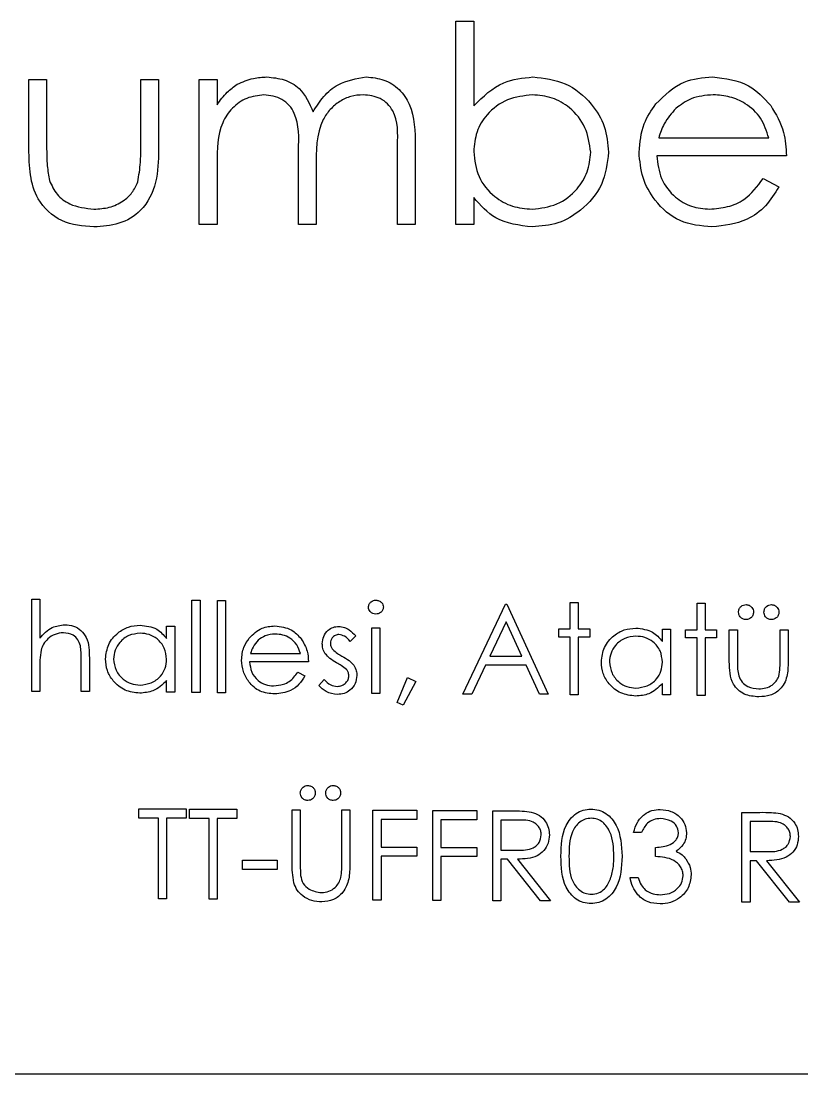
# Model space of a CAD drawing. Extents: x 150 to 4150, y 50 to 2920.
# Drawn here: x 1371.6 to 1399.17, y 2314.08 to 2351.26 of the extents above; entities that cross this region are included whole.
import ezdxf

# ---------------------------------------------------------------- set-up
doc = ezdxf.new("R2010")
doc.units = 0
doc.header["$LTSCALE"] = 10
doc.linetypes.add('SLD-KATı', pattern=[0])
doc.layers.get('0').update_dxf_attribs({"linetype": 'CONTINUOUS'})

msp = doc.modelspace()

# ---------------------------------------------------------------- linework, layer by layer
at = {"color": 7, "linetype": 'SLD-KATı'}
for p, q in [((1386.953, 2351.256), (1387.581, 2351.256)), ((1386.953, 2344.076), (1386.953, 2351.256)), ((1387.581, 2351.256), (1387.581, 2348.264)), ((1371.876, 2349.192), (1372.504, 2349.192)), ((1371.876, 2346.748), (1371.876, 2349.192)), ((1372.504, 2349.192), (1372.504, 2346.819)), ((1375.825, 2349.192), (1376.453, 2349.192)), ((1375.825, 2346.819), (1375.825, 2349.192)), ((1376.453, 2349.192), (1376.453, 2346.701)), ((1377.889, 2349.192), (1378.517, 2349.192)), ((1377.889, 2344.076), (1377.889, 2349.192)), ((1378.517, 2349.192), (1378.517, 2348.303)), ((1384.889, 2344.076), (1384.889, 2346.85)), ((1385.517, 2346.847), (1385.517, 2344.076)), ((1394.109, 2347.128), (1397.991, 2347.128)), ((1381.389, 2344.076), (1381.389, 2346.678)), ((1398.62, 2346.5), (1394.043, 2346.5)), ((1378.517, 2346.229), (1378.517, 2344.076)), ((1382.017, 2346.066), (1382.017, 2344.076)), ((1397.792, 2345.692), (1398.35, 2345.399)), ((1387.581, 2345.023), (1387.581, 2344.076)), ((1378.517, 2344.076), (1377.889, 2344.076)), ((1382.017, 2344.076), (1381.389, 2344.076)), ((1385.517, 2344.076), (1384.889, 2344.076)), ((1387.581, 2344.076), (1386.953, 2344.076)), ((1371.976, 2330.836), (1372.261, 2330.836)), ((1371.976, 2327.579), (1371.976, 2330.836)), ((1372.261, 2330.836), (1372.261, 2329.461)), ((1377.634, 2330.802), (1377.919, 2330.802)), ((1377.634, 2327.545), (1377.634, 2330.802)), ((1377.919, 2330.802), (1377.919, 2327.545)), ((1378.529, 2330.797), (1378.814, 2330.797)), ((1378.529, 2327.54), (1378.529, 2330.797)), ((1378.814, 2330.797), (1378.814, 2327.54)), ((1387.199, 2327.488), (1388.705, 2330.663)), ((1388.705, 2330.663), (1388.746, 2330.663)), ((1388.746, 2330.663), (1390.211, 2327.488)), ((1390.985, 2330.725), (1391.27, 2330.725)), ((1390.985, 2329.789), (1390.985, 2330.725)), ((1391.27, 2330.725), (1391.27, 2329.789)), ((1395.462, 2330.698), (1395.747, 2330.698)), ((1395.462, 2329.762), (1395.462, 2330.698)), ((1395.747, 2330.698), (1395.747, 2329.762)), ((1388.723, 2330.044), (1388.148, 2328.831)), ((1389.282, 2328.831), (1388.723, 2330.044)), ((1376.738, 2329.454), (1376.738, 2329.884)), ((1376.738, 2329.884), (1377.023, 2329.884)), ((1377.023, 2329.884), (1377.023, 2327.563)), ((1383.984, 2329.828), (1384.269, 2329.828)), ((1383.984, 2327.508), (1383.984, 2329.828)), ((1384.269, 2329.828), (1384.269, 2327.508)), ((1390.578, 2329.789), (1390.985, 2329.789)), ((1390.578, 2329.504), (1390.578, 2329.789)), ((1391.27, 2329.789), (1391.677, 2329.789)), ((1391.677, 2329.789), (1391.677, 2329.504)), ((1394.241, 2329.351), (1394.241, 2329.78)), ((1394.241, 2329.78), (1394.526, 2329.78)), ((1394.526, 2329.78), (1394.526, 2327.46)), ((1395.055, 2329.762), (1395.462, 2329.762)), ((1395.055, 2329.477), (1395.055, 2329.762)), ((1395.747, 2329.762), (1396.154, 2329.762)), ((1396.154, 2329.762), (1396.154, 2329.477)), ((1396.602, 2329.753), (1396.887, 2329.753)), ((1396.602, 2328.645), (1396.602, 2329.753)), ((1396.887, 2329.753), (1396.887, 2328.677)), ((1398.393, 2329.753), (1398.678, 2329.753)), ((1398.393, 2328.677), (1398.393, 2329.753)), ((1398.678, 2329.753), (1398.678, 2328.624)), ((1383.414, 2329.549), (1383.22, 2329.35)), ((1390.985, 2329.504), (1390.578, 2329.504)), ((1390.985, 2327.468), (1390.985, 2329.504)), ((1391.27, 2329.504), (1391.27, 2327.468)), ((1391.677, 2329.504), (1391.27, 2329.504)), ((1395.462, 2329.477), (1395.055, 2329.477)), ((1395.462, 2327.442), (1395.462, 2329.477)), ((1395.747, 2329.477), (1395.747, 2327.442)), ((1396.154, 2329.477), (1395.747, 2329.477)), ((1373.726, 2327.579), (1373.726, 2328.671)), ((1374.011, 2328.764), (1374.011, 2327.579)), ((1381.745, 2328.634), (1379.669, 2328.634)), ((1379.699, 2328.919), (1381.46, 2328.919)), ((1388.148, 2328.831), (1389.282, 2328.831)), ((1372.261, 2328.418), (1372.261, 2327.579)), ((1381.37, 2328.268), (1381.623, 2328.135)), ((1387.993, 2328.506), (1387.51, 2327.488)), ((1389.432, 2328.506), (1387.993, 2328.506)), ((1389.902, 2327.488), (1389.432, 2328.506)), ((1376.738, 2327.563), (1376.738, 2327.965)), ((1382.111, 2327.792), (1382.3, 2328.006)), ((1384.879, 2327.188), (1385.239, 2328.072)), ((1385.53, 2327.931), (1385.093, 2327.095)), ((1385.239, 2328.072), (1385.53, 2327.931)), ((1394.241, 2327.46), (1394.241, 2327.861)), ((1372.261, 2327.579), (1371.976, 2327.579)), ((1374.011, 2327.579), (1373.726, 2327.579)), ((1377.023, 2327.563), (1376.738, 2327.563)), ((1377.919, 2327.545), (1377.634, 2327.545)), ((1378.814, 2327.54), (1378.529, 2327.54)), ((1384.269, 2327.508), (1383.984, 2327.508)), ((1387.51, 2327.488), (1387.199, 2327.488)), ((1390.211, 2327.488), (1389.902, 2327.488)), ((1391.27, 2327.468), (1390.985, 2327.468)), ((1394.526, 2327.46), (1394.241, 2327.46)), ((1395.747, 2327.442), (1395.462, 2327.442)), ((1385.093, 2327.095), (1384.879, 2327.188)), ((1375.759, 2323.438), (1377.428, 2323.438)), ((1375.759, 2323.113), (1375.759, 2323.438)), ((1377.428, 2323.438), (1377.428, 2323.113)), ((1377.55, 2323.428), (1379.219, 2323.428)), ((1377.55, 2323.102), (1377.55, 2323.428)), ((1379.219, 2323.428), (1379.219, 2323.102)), ((1381.173, 2323.408), (1381.458, 2323.408)), ((1381.173, 2321.491), (1381.173, 2323.408)), ((1381.458, 2323.408), (1381.458, 2321.506)), ((1382.923, 2323.408), (1383.208, 2323.408)), ((1382.923, 2321.506), (1382.923, 2323.408)), ((1383.208, 2323.408), (1383.208, 2321.491)), ((1384.022, 2323.392), (1385.569, 2323.392)), ((1384.022, 2320.217), (1384.022, 2323.392)), ((1385.569, 2323.392), (1385.569, 2323.066)), ((1386.139, 2323.379), (1387.685, 2323.379)), ((1386.139, 2320.204), (1386.139, 2323.379)), ((1387.685, 2323.379), (1387.685, 2323.053)), ((1388.255, 2323.367), (1388.891, 2323.367)), ((1388.255, 2320.192), (1388.255, 2323.367)), ((1376.451, 2323.113), (1375.759, 2323.113)), ((1376.451, 2320.263), (1376.451, 2323.113)), ((1376.736, 2323.113), (1376.736, 2320.263)), ((1377.428, 2323.113), (1376.736, 2323.113)), ((1378.242, 2323.102), (1377.55, 2323.102)), ((1378.242, 2320.253), (1378.242, 2323.102)), ((1378.527, 2323.102), (1378.527, 2320.253)), ((1379.219, 2323.102), (1378.527, 2323.102)), ((1384.307, 2323.066), (1384.307, 2322.089)), ((1385.569, 2323.066), (1384.307, 2323.066)), ((1386.423, 2323.053), (1386.423, 2322.077)), ((1387.685, 2323.053), (1386.423, 2323.053)), ((1388.54, 2323.041), (1388.54, 2321.983)), ((1389.135, 2323.041), (1388.54, 2323.041)), ((1397.047, 2323.314), (1397.683, 2323.314)), ((1397.047, 2320.139), (1397.047, 2323.314)), ((1397.332, 2322.989), (1397.332, 2321.931)), ((1397.928, 2322.989), (1397.332, 2322.989)), ((1393.506, 2322.603), (1393.221, 2322.603)), ((1384.307, 2322.089), (1385.569, 2322.089)), ((1385.569, 2322.089), (1385.569, 2321.763)), ((1386.423, 2322.077), (1387.685, 2322.077)), ((1387.685, 2322.077), (1387.685, 2321.751)), ((1388.54, 2321.983), (1389.121, 2321.978)), ((1393.994, 2321.749), (1393.994, 2322.074)), ((1397.332, 2321.931), (1397.914, 2321.926)), ((1379.422, 2321.626), (1380.643, 2321.626)), ((1379.422, 2321.3), (1379.422, 2321.626)), ((1380.643, 2321.626), (1380.643, 2321.3)), ((1384.307, 2321.763), (1384.307, 2320.217)), ((1385.569, 2321.763), (1384.307, 2321.763)), ((1386.423, 2321.751), (1386.423, 2320.204)), ((1387.685, 2321.751), (1386.423, 2321.751)), ((1388.54, 2321.657), (1388.54, 2320.192)), ((1388.772, 2321.657), (1388.54, 2321.657)), ((1389.938, 2320.192), (1388.772, 2321.657)), ((1389.124, 2321.657), (1390.29, 2320.192)), ((1397.332, 2321.605), (1397.332, 2320.139)), ((1397.564, 2321.605), (1397.332, 2321.605)), ((1398.73, 2320.139), (1397.564, 2321.605)), ((1397.916, 2321.605), (1399.083, 2320.139)), ((1380.643, 2321.3), (1379.422, 2321.3)), ((1393.099, 2321.016), (1393.384, 2321.016)), ((1376.736, 2320.263), (1376.451, 2320.263)), ((1378.527, 2320.253), (1378.242, 2320.253)), ((1384.307, 2320.217), (1384.022, 2320.217)), ((1386.423, 2320.204), (1386.139, 2320.204)), ((1388.54, 2320.192), (1388.255, 2320.192)), ((1390.29, 2320.192), (1389.938, 2320.192)), ((1397.332, 2320.139), (1397.047, 2320.139)), ((1399.083, 2320.139), (1398.73, 2320.139)), ((1336.697, 2314.076), (1524.697, 2314.076))]:
    msp.add_line(p, q, dxfattribs=at)
for points, knots in [([(1378.517, 2348.303), (1378.63, 2348.456), (1378.833, 2348.731), (1379.106, 2348.933), (1379.227, 2349.022)], [0, 0, 0, 0, 0.560168, 1, 1, 1, 1]), ([(1379.227, 2349.022), (1379.415, 2349.105), (1379.753, 2349.254), (1380.12, 2349.273), (1380.281, 2349.282)], [0, 0, 0, 0, 0.5597412, 1, 1, 1, 1]), ([(1380.281, 2349.282), (1380.485, 2349.261), (1380.894, 2349.219), (1381.562, 2348.844), (1381.778, 2348.348), (1381.909, 2348.046)], [0, 0, 0, 0, 0.280807, 0.561509, 1, 1, 1, 1]), ([(1381.909, 2348.046), (1382.025, 2348.233), (1382.257, 2348.608), (1382.872, 2349.133), (1383.44, 2349.225), (1383.785, 2349.282)], [0, 0, 0, 0, 0.281264, 0.562101, 1, 1, 1, 1]), ([(1383.785, 2349.282), (1383.998, 2349.262), (1384.422, 2349.224), (1384.974, 2348.868), (1385.501, 2348.086), (1385.51, 2347.358), (1385.517, 2346.847)], [0, 0, 0, 0, 0.18689, 0.373585, 0.560263, 1, 1, 1, 1]), ([(1387.581, 2348.264), (1387.909, 2348.587), (1388.496, 2349.167), (1389.309, 2349.246), (1389.668, 2349.282)], [0, 0, 0, 0, 0.5592977, 1, 1, 1, 1]), ([(1389.668, 2349.282), (1390.061, 2349.236), (1390.847, 2349.144), (1391.716, 2348.421), (1392.258, 2347.551), (1392.311, 2346.933), (1392.338, 2346.624)], [0, 0, 0, 0, 0.279575, 0.559332, 0.779608, 1, 1, 1, 1]), ([(1394.003, 2348.328), (1394.318, 2348.637), (1394.88, 2349.191), (1395.659, 2349.254), (1396.003, 2349.282)], [0, 0, 0, 0, 0.558575, 1, 1, 1, 1]), ([(1396.003, 2349.282), (1396.458, 2349.229), (1397.271, 2349.135), (1397.821, 2348.538), (1398.063, 2348.275)], [0, 0, 0, 0, 0.558921, 1, 1, 1, 1]), ([(1380.172, 2348.653), (1379.966, 2348.627), (1379.553, 2348.575), (1379.034, 2348.203), (1378.528, 2347.438), (1378.522, 2346.728), (1378.517, 2346.229)], [0, 0, 0, 0, 0.186538, 0.373345, 0.560135, 1, 1, 1, 1]), ([(1381.389, 2346.678), (1381.408, 2347.137), (1381.432, 2347.712), (1381.081, 2348.289), (1380.732, 2348.579), (1380.395, 2348.624), (1380.172, 2348.653)], [0, 0, 0, 0, 0.500541, 0.625893, 0.751374, 1, 1, 1, 1]), ([(1383.676, 2348.653), (1383.53, 2348.642), (1383.239, 2348.62), (1382.84, 2348.428), (1382.501, 2348.149), (1382.008, 2347.417), (1382.013, 2346.666), (1382.017, 2346.066)], [0, 0, 0, 0, 0.125313, 0.250654, 0.376084, 0.501509, 1, 1, 1, 1]), ([(1384.889, 2346.85), (1384.903, 2347.286), (1384.921, 2347.831), (1384.545, 2348.343), (1384.203, 2348.595), (1383.886, 2348.63), (1383.676, 2348.653)], [0, 0, 0, 0, 0.499448, 0.624924, 0.750566, 1, 1, 1, 1]), ([(1389.652, 2348.653), (1389.352, 2348.616), (1388.753, 2348.543), (1388.052, 2348.031), (1387.643, 2347.354), (1387.602, 2346.881), (1387.581, 2346.644)], [0, 0, 0, 0, 0.279784, 0.559467, 0.779627, 1, 1, 1, 1]), ([(1391.709, 2346.624), (1391.667, 2346.923), (1391.581, 2347.52), (1391.034, 2348.188), (1390.358, 2348.584), (1389.888, 2348.63), (1389.652, 2348.653)], [0, 0, 0, 0, 0.279406, 0.559105, 0.779548, 1, 1, 1, 1]), ([(1396.035, 2348.653), (1395.764, 2348.63), (1395.279, 2348.588), (1394.889, 2348.3), (1394.717, 2348.174)], [0, 0, 0, 0, 0.559457, 1, 1, 1, 1]), ([(1397.991, 2347.128), (1397.915, 2347.37), (1397.761, 2347.854), (1397.224, 2348.34), (1396.628, 2348.607), (1396.233, 2348.638), (1396.035, 2348.653)], [0, 0, 0, 0, 0.280141, 0.559196, 0.779596, 1, 1, 1, 1]), ([(1393.415, 2346.62), (1393.446, 2346.968), (1393.501, 2347.589), (1393.85, 2348.102), (1394.003, 2348.328)], [0, 0, 0, 0, 0.559438, 1, 1, 1, 1]), ([(1398.063, 2348.275), (1398.245, 2347.967), (1398.571, 2347.416), (1398.605, 2346.78), (1398.62, 2346.5)], [0, 0, 0, 0, 0.5588997, 1, 1, 1, 1]), ([(1394.717, 2348.174), (1394.565, 2348.001), (1394.291, 2347.692), (1394.165, 2347.3), (1394.109, 2347.128)], [0, 0, 0, 0, 0.558791, 1, 1, 1, 1]), ([(1372.504, 2346.819), (1372.504, 2346.594), (1372.502, 2346.192), (1372.573, 2345.797), (1372.604, 2345.623)], [0, 0, 0, 0, 0.5603687, 1, 1, 1, 1]), ([(1375.721, 2345.573), (1375.759, 2345.804), (1375.828, 2346.217), (1375.826, 2346.635), (1375.825, 2346.819)], [0, 0, 0, 0, 0.559386, 1, 1, 1, 1]), ([(1374.169, 2343.987), (1373.779, 2344.017), (1373.003, 2344.079), (1371.916, 2345.102), (1371.891, 2346.123), (1371.876, 2346.748)], [0, 0, 0, 0, 0.28097, 0.559789, 1, 1, 1, 1]), ([(1376.453, 2346.701), (1376.447, 2346.319), (1376.436, 2345.559), (1375.944, 2344.561), (1375.068, 2344.043), (1374.469, 2344.006), (1374.169, 2343.987)], [0, 0, 0, 0, 0.281496, 0.559645, 0.779297, 1, 1, 1, 1]), ([(1387.581, 2346.644), (1387.615, 2346.341), (1387.682, 2345.735), (1388.246, 2345.065), (1388.929, 2344.672), (1389.405, 2344.634), (1389.642, 2344.615)], [0, 0, 0, 0, 0.279639, 0.559189, 0.779508, 1, 1, 1, 1]), ([(1389.642, 2344.615), (1389.942, 2344.65), (1390.541, 2344.719), (1391.222, 2345.252), (1391.633, 2345.919), (1391.684, 2346.389), (1391.709, 2346.624)], [0, 0, 0, 0, 0.279753, 0.559274, 0.779731, 1, 1, 1, 1]), ([(1392.338, 2346.624), (1392.289, 2346.232), (1392.193, 2345.446), (1391.45, 2344.591), (1390.574, 2344.066), (1389.957, 2344.013), (1389.648, 2343.987)], [0, 0, 0, 0, 0.279434, 0.559219, 0.779557, 1, 1, 1, 1]), ([(1395.988, 2343.987), (1395.598, 2344.022), (1394.821, 2344.091), (1393.985, 2344.838), (1393.498, 2345.712), (1393.442, 2346.317), (1393.415, 2346.62)], [0, 0, 0, 0, 0.2798853, 0.5588675, 0.779468, 1, 1, 1, 1]), ([(1394.043, 2346.5), (1394.075, 2346.222), (1394.139, 2345.669), (1394.634, 2345.042), (1395.255, 2344.668), (1395.691, 2344.633), (1395.909, 2344.615)], [0, 0, 0, 0, 0.279969, 0.559355, 0.779522, 1, 1, 1, 1]), ([(1395.909, 2344.615), (1396.121, 2344.633), (1396.543, 2344.668), (1397.262, 2344.973), (1397.591, 2345.42), (1397.792, 2345.692)], [0, 0, 0, 0, 0.28054, 0.560974, 1, 1, 1, 1]), ([(1372.604, 2345.623), (1372.681, 2345.452), (1372.836, 2345.109), (1373.399, 2344.7), (1373.88, 2344.647), (1374.174, 2344.615)], [0, 0, 0, 0, 0.280128, 0.560546, 1, 1, 1, 1]), ([(1374.174, 2344.615), (1374.356, 2344.626), (1374.72, 2344.647), (1375.186, 2344.866), (1375.539, 2345.183), (1375.66, 2345.443), (1375.721, 2345.573)], [0, 0, 0, 0, 0.280277, 0.560017, 0.780086, 1, 1, 1, 1]), ([(1398.35, 2345.399), (1398.208, 2345.167), (1397.922, 2344.705), (1397.118, 2344.11), (1396.416, 2344.034), (1395.988, 2343.987)], [0, 0, 0, 0, 0.280929, 0.561408, 1, 1, 1, 1]), ([(1389.648, 2343.987), (1389.188, 2344.04), (1388.363, 2344.135), (1387.821, 2344.751), (1387.581, 2345.023)], [0, 0, 0, 0, 0.558921, 1, 1, 1, 1]), ([(1383.862, 2330.56), (1383.867, 2330.597), (1383.877, 2330.672), (1383.952, 2330.751), (1384.036, 2330.798), (1384.095, 2330.803), (1384.125, 2330.805)], [0, 0, 0, 0, 0.279223, 0.558807, 0.77944, 1, 1, 1, 1]), ([(1384.125, 2330.805), (1384.163, 2330.801), (1384.238, 2330.793), (1384.325, 2330.729), (1384.381, 2330.648), (1384.388, 2330.589), (1384.391, 2330.56)], [0, 0, 0, 0, 0.279877, 0.55984, 0.779876, 1, 1, 1, 1]), ([(1384.125, 2330.317), (1384.088, 2330.321), (1384.013, 2330.329), (1383.927, 2330.392), (1383.871, 2330.472), (1383.865, 2330.53), (1383.862, 2330.56)], [0, 0, 0, 0, 0.279756, 0.5597, 0.779951, 1, 1, 1, 1]), ([(1384.391, 2330.56), (1384.385, 2330.522), (1384.374, 2330.447), (1384.298, 2330.37), (1384.213, 2330.323), (1384.154, 2330.319), (1384.125, 2330.317)], [0, 0, 0, 0, 0.2791417, 0.5589037, 0.779391, 1, 1, 1, 1]), ([(1396.928, 2330.384), (1396.932, 2330.423), (1396.942, 2330.501), (1397.014, 2330.587), (1397.1, 2330.641), (1397.162, 2330.646), (1397.192, 2330.649)], [0, 0, 0, 0, 0.279549, 0.559234, 0.779531, 1, 1, 1, 1]), ([(1397.192, 2330.649), (1397.231, 2330.644), (1397.31, 2330.636), (1397.395, 2330.562), (1397.449, 2330.477), (1397.454, 2330.415), (1397.457, 2330.384)], [0, 0, 0, 0, 0.27949, 0.559314, 0.779574, 1, 1, 1, 1]), ([(1397.823, 2330.384), (1397.828, 2330.423), (1397.837, 2330.501), (1397.909, 2330.587), (1397.996, 2330.641), (1398.057, 2330.646), (1398.088, 2330.649)], [0, 0, 0, 0, 0.279531, 0.559208, 0.779537, 1, 1, 1, 1]), ([(1398.088, 2330.649), (1398.127, 2330.644), (1398.205, 2330.636), (1398.29, 2330.562), (1398.345, 2330.477), (1398.35, 2330.415), (1398.352, 2330.384)], [0, 0, 0, 0, 0.2795, 0.559299, 0.779566, 1, 1, 1, 1]), ([(1397.192, 2330.12), (1397.153, 2330.125), (1397.075, 2330.134), (1396.989, 2330.206), (1396.936, 2330.293), (1396.931, 2330.354), (1396.928, 2330.384)], [0, 0, 0, 0, 0.2795895, 0.5592737, 0.7795414, 1, 1, 1, 1]), ([(1397.457, 2330.384), (1397.452, 2330.345), (1397.443, 2330.267), (1397.371, 2330.181), (1397.284, 2330.128), (1397.223, 2330.122), (1397.192, 2330.12)], [0, 0, 0, 0, 0.279541, 0.55936, 0.779659, 1, 1, 1, 1]), ([(1398.088, 2330.12), (1398.049, 2330.125), (1397.971, 2330.134), (1397.885, 2330.206), (1397.832, 2330.293), (1397.826, 2330.354), (1397.823, 2330.384)], [0, 0, 0, 0, 0.279582, 0.559294, 0.779555, 1, 1, 1, 1]), ([(1398.352, 2330.384), (1398.348, 2330.345), (1398.339, 2330.267), (1398.266, 2330.181), (1398.18, 2330.128), (1398.118, 2330.122), (1398.088, 2330.12)], [0, 0, 0, 0, 0.2795338, 0.5593562, 0.7796574, 1, 1, 1, 1]), ([(1372.261, 2329.461), (1372.396, 2329.61), (1372.636, 2329.876), (1372.989, 2329.921), (1373.144, 2329.94)], [0, 0, 0, 0, 0.559936, 1, 1, 1, 1]), ([(1373.144, 2329.94), (1373.248, 2329.931), (1373.456, 2329.913), (1373.729, 2329.746), (1374.007, 2329.375), (1374.009, 2329.016), (1374.011, 2328.764)], [0, 0, 0, 0, 0.187025, 0.373896, 0.560624, 1, 1, 1, 1]), ([(1374.581, 2328.73), (1374.603, 2328.908), (1374.647, 2329.263), (1374.983, 2329.65), (1375.38, 2329.888), (1375.66, 2329.912), (1375.8, 2329.924)], [0, 0, 0, 0, 0.279414, 0.559186, 0.779552, 1, 1, 1, 1]), ([(1375.8, 2329.924), (1376.009, 2329.901), (1376.383, 2329.858), (1376.63, 2329.578), (1376.738, 2329.454)], [0, 0, 0, 0, 0.559058, 1, 1, 1, 1]), ([(1379.651, 2329.463), (1379.794, 2329.604), (1380.049, 2329.855), (1380.402, 2329.883), (1380.558, 2329.896)], [0, 0, 0, 0, 0.5585816, 1, 1, 1, 1]), ([(1380.558, 2329.896), (1380.764, 2329.872), (1381.133, 2329.829), (1381.383, 2329.559), (1381.492, 2329.439)], [0, 0, 0, 0, 0.558917, 1, 1, 1, 1]), ([(1382.233, 2329.27), (1382.242, 2329.359), (1382.259, 2329.537), (1382.413, 2329.74), (1382.611, 2329.862), (1382.75, 2329.873), (1382.82, 2329.879)], [0, 0, 0, 0, 0.279994, 0.559478, 0.779616, 1, 1, 1, 1]), ([(1382.82, 2329.879), (1382.885, 2329.872), (1383.016, 2329.857), (1383.222, 2329.74), (1383.341, 2329.621), (1383.414, 2329.549)], [0, 0, 0, 0, 0.279538, 0.559721, 1, 1, 1, 1]), ([(1392.084, 2328.626), (1392.106, 2328.804), (1392.15, 2329.16), (1392.486, 2329.547), (1392.883, 2329.785), (1393.163, 2329.809), (1393.302, 2329.821)], [0, 0, 0, 0, 0.2794141, 0.559183, 0.7795478, 1, 1, 1, 1]), ([(1393.302, 2329.821), (1393.512, 2329.797), (1393.886, 2329.754), (1394.133, 2329.474), (1394.241, 2329.351)], [0, 0, 0, 0, 0.559073, 1, 1, 1, 1]), ([(1373.093, 2329.655), (1372.993, 2329.645), (1372.792, 2329.624), (1372.556, 2329.46), (1372.384, 2329.265), (1372.331, 2329.115), (1372.305, 2329.041)], [0, 0, 0, 0, 0.2795482, 0.559407, 0.7796735, 1, 1, 1, 1]), ([(1373.693, 2329.199), (1373.669, 2329.272), (1373.622, 2329.419), (1373.418, 2329.623), (1373.216, 2329.643), (1373.093, 2329.655)], [0, 0, 0, 0, 0.281299, 0.561509, 1, 1, 1, 1]), ([(1375.803, 2329.639), (1375.667, 2329.623), (1375.395, 2329.592), (1375.086, 2329.35), (1374.901, 2329.047), (1374.877, 2328.833), (1374.866, 2328.727)], [0, 0, 0, 0, 0.279757, 0.559304, 0.779702, 1, 1, 1, 1]), ([(1376.738, 2328.718), (1376.723, 2328.856), (1376.693, 2329.131), (1376.436, 2329.434), (1376.127, 2329.614), (1375.911, 2329.631), (1375.803, 2329.639)], [0, 0, 0, 0, 0.279639, 0.5592, 0.779487, 1, 1, 1, 1]), ([(1379.384, 2328.689), (1379.398, 2328.846), (1379.423, 2329.128), (1379.582, 2329.361), (1379.651, 2329.463)], [0, 0, 0, 0, 0.559393, 1, 1, 1, 1]), ([(1379.975, 2329.393), (1379.906, 2329.315), (1379.782, 2329.175), (1379.724, 2328.997), (1379.699, 2328.919)], [0, 0, 0, 0, 0.5588289, 1, 1, 1, 1]), ([(1380.573, 2329.611), (1380.45, 2329.6), (1380.23, 2329.581), (1380.053, 2329.451), (1379.975, 2329.393)], [0, 0, 0, 0, 0.559476, 1, 1, 1, 1]), ([(1381.46, 2328.919), (1381.425, 2329.029), (1381.356, 2329.248), (1381.112, 2329.469), (1380.842, 2329.59), (1380.662, 2329.604), (1380.573, 2329.611)], [0, 0, 0, 0, 0.280138, 0.559181, 0.779601, 1, 1, 1, 1]), ([(1381.492, 2329.439), (1381.575, 2329.3), (1381.723, 2329.05), (1381.738, 2328.761), (1381.745, 2328.634)], [0, 0, 0, 0, 0.55887, 1, 1, 1, 1]), ([(1382.82, 2329.594), (1382.775, 2329.588), (1382.684, 2329.576), (1382.588, 2329.488), (1382.528, 2329.388), (1382.522, 2329.317), (1382.518, 2329.282)], [0, 0, 0, 0, 0.279317, 0.559123, 0.779455, 1, 1, 1, 1]), ([(1383.22, 2329.35), (1383.159, 2329.42), (1383.05, 2329.544), (1382.89, 2329.579), (1382.82, 2329.594)], [0, 0, 0, 0, 0.56205, 1, 1, 1, 1]), ([(1393.306, 2329.536), (1393.17, 2329.52), (1392.898, 2329.488), (1392.589, 2329.246), (1392.404, 2328.943), (1392.38, 2328.73), (1392.369, 2328.623)], [0, 0, 0, 0, 0.279779, 0.559295, 0.779745, 1, 1, 1, 1]), ([(1394.241, 2328.615), (1394.226, 2328.752), (1394.196, 2329.027), (1393.939, 2329.33), (1393.63, 2329.51), (1393.414, 2329.527), (1393.306, 2329.536)], [0, 0, 0, 0, 0.279644, 0.559214, 0.779494, 1, 1, 1, 1]), ([(1372.305, 2329.041), (1372.289, 2328.925), (1372.26, 2328.719), (1372.261, 2328.51), (1372.261, 2328.418)], [0, 0, 0, 0, 0.559692, 1, 1, 1, 1]), ([(1373.726, 2328.671), (1373.727, 2328.77), (1373.728, 2328.946), (1373.704, 2329.122), (1373.693, 2329.199)], [0, 0, 0, 0, 0.560309, 1, 1, 1, 1]), ([(1382.34, 2328.913), (1382.305, 2328.975), (1382.243, 2329.087), (1382.236, 2329.214), (1382.233, 2329.27)], [0, 0, 0, 0, 0.559609, 1, 1, 1, 1]), ([(1382.518, 2329.282), (1382.524, 2329.239), (1382.533, 2329.162), (1382.577, 2329.099), (1382.597, 2329.071)], [0, 0, 0, 0, 0.5589705, 1, 1, 1, 1]), ([(1382.597, 2329.071), (1382.654, 2329.019), (1382.755, 2328.927), (1382.875, 2328.861), (1382.929, 2328.832)], [0, 0, 0, 0, 0.559085, 1, 1, 1, 1]), ([(1375.791, 2327.523), (1375.612, 2327.543), (1375.256, 2327.585), (1374.861, 2327.913), (1374.617, 2328.309), (1374.593, 2328.59), (1374.581, 2328.73)], [0, 0, 0, 0, 0.279576, 0.559343, 0.779594, 1, 1, 1, 1]), ([(1374.866, 2328.727), (1374.885, 2328.591), (1374.924, 2328.32), (1375.173, 2328.018), (1375.48, 2327.839), (1375.694, 2327.818), (1375.801, 2327.808)], [0, 0, 0, 0, 0.279416, 0.559146, 0.779579, 1, 1, 1, 1]), ([(1375.801, 2327.808), (1375.937, 2327.824), (1376.209, 2327.857), (1376.526, 2328.09), (1376.71, 2328.397), (1376.729, 2328.611), (1376.738, 2328.718)], [0, 0, 0, 0, 0.279819, 0.559371, 0.779622, 1, 1, 1, 1]), ([(1380.551, 2327.494), (1380.375, 2327.51), (1380.022, 2327.542), (1379.643, 2327.88), (1379.422, 2328.277), (1379.397, 2328.551), (1379.384, 2328.689)], [0, 0, 0, 0, 0.279884, 0.558873, 0.779471, 1, 1, 1, 1]), ([(1379.669, 2328.634), (1379.684, 2328.508), (1379.713, 2328.257), (1379.937, 2327.973), (1380.219, 2327.803), (1380.417, 2327.787), (1380.516, 2327.779)], [0, 0, 0, 0, 0.279941, 0.55936, 0.779514, 1, 1, 1, 1]), ([(1382.74, 2328.596), (1382.655, 2328.643), (1382.504, 2328.727), (1382.39, 2328.856), (1382.34, 2328.913)], [0, 0, 0, 0, 0.560624, 1, 1, 1, 1]), ([(1383.091, 2328.357), (1383.031, 2328.409), (1382.922, 2328.501), (1382.795, 2328.567), (1382.74, 2328.596)], [0, 0, 0, 0, 0.55911, 1, 1, 1, 1]), ([(1382.929, 2328.832), (1383.016, 2328.783), (1383.173, 2328.696), (1383.293, 2328.564), (1383.346, 2328.506)], [0, 0, 0, 0, 0.560607, 1, 1, 1, 1]), ([(1393.294, 2327.419), (1393.115, 2327.44), (1392.758, 2327.482), (1392.364, 2327.81), (1392.12, 2328.206), (1392.096, 2328.486), (1392.084, 2328.626)], [0, 0, 0, 0, 0.279581, 0.5593295, 0.7795895, 1, 1, 1, 1]), ([(1392.369, 2328.623), (1392.388, 2328.488), (1392.426, 2328.216), (1392.676, 2327.914), (1392.983, 2327.735), (1393.197, 2327.714), (1393.304, 2327.704)], [0, 0, 0, 0, 0.279456, 0.559135, 0.779574, 1, 1, 1, 1]), ([(1393.304, 2327.704), (1393.44, 2327.72), (1393.712, 2327.753), (1394.029, 2327.986), (1394.213, 2328.293), (1394.232, 2328.507), (1394.241, 2328.615)], [0, 0, 0, 0, 0.279825, 0.559374, 0.779576, 1, 1, 1, 1]), ([(1397.642, 2327.392), (1397.465, 2327.406), (1397.113, 2327.434), (1396.62, 2327.898), (1396.609, 2328.361), (1396.602, 2328.645)], [0, 0, 0, 0, 0.2809699, 0.5597786, 1, 1, 1, 1]), ([(1396.887, 2328.677), (1396.887, 2328.575), (1396.886, 2328.393), (1396.918, 2328.214), (1396.932, 2328.135)], [0, 0, 0, 0, 0.5603654, 1, 1, 1, 1]), ([(1398.678, 2328.624), (1398.675, 2328.45), (1398.67, 2328.106), (1398.447, 2327.653), (1398.05, 2327.418), (1397.778, 2327.401), (1397.642, 2327.392)], [0, 0, 0, 0, 0.2815164, 0.5596526, 0.7792993, 1, 1, 1, 1]), ([(1398.346, 2328.112), (1398.363, 2328.217), (1398.394, 2328.404), (1398.393, 2328.594), (1398.393, 2328.677)], [0, 0, 0, 0, 0.559384, 1, 1, 1, 1]), ([(1380.516, 2327.779), (1380.632, 2327.791), (1380.825, 2327.809), (1381.071, 2327.926), (1381.241, 2328.08), (1381.327, 2328.205), (1381.37, 2328.268)], [0, 0, 0, 0, 0.339459, 0.559627, 0.779462, 1, 1, 1, 1]), ([(1383.17, 2328.136), (1383.165, 2328.181), (1383.158, 2328.262), (1383.112, 2328.328), (1383.091, 2328.357)], [0, 0, 0, 0, 0.5595509, 1, 1, 1, 1]), ([(1383.346, 2328.506), (1383.382, 2328.444), (1383.444, 2328.332), (1383.451, 2328.204), (1383.455, 2328.148)], [0, 0, 0, 0, 0.559411, 1, 1, 1, 1]), ([(1376.738, 2327.965), (1376.588, 2327.822), (1376.319, 2327.567), (1375.952, 2327.536), (1375.791, 2327.523)], [0, 0, 0, 0, 0.558744, 1, 1, 1, 1]), ([(1381.623, 2328.135), (1381.558, 2328.03), (1381.429, 2327.82), (1381.064, 2327.55), (1380.745, 2327.515), (1380.551, 2327.494)], [0, 0, 0, 0, 0.280939, 0.561412, 1, 1, 1, 1]), ([(1382.3, 2328.006), (1382.372, 2327.933), (1382.501, 2327.802), (1382.681, 2327.774), (1382.76, 2327.762)], [0, 0, 0, 0, 0.5607893, 1, 1, 1, 1]), ([(1382.76, 2327.762), (1382.818, 2327.768), (1382.933, 2327.78), (1383.066, 2327.877), (1383.155, 2328), (1383.165, 2328.09), (1383.17, 2328.136)], [0, 0, 0, 0, 0.280007, 0.559831, 0.780061, 1, 1, 1, 1]), ([(1383.455, 2328.148), (1383.443, 2328.048), (1383.42, 2327.848), (1383.235, 2327.627), (1383.01, 2327.496), (1382.853, 2327.483), (1382.775, 2327.477)], [0, 0, 0, 0, 0.279563, 0.559243, 0.779487, 1, 1, 1, 1]), ([(1394.241, 2327.861), (1394.091, 2327.718), (1393.822, 2327.463), (1393.455, 2327.432), (1393.294, 2327.419)], [0, 0, 0, 0, 0.5587635, 1, 1, 1, 1]), ([(1396.932, 2328.135), (1396.967, 2328.057), (1397.037, 2327.901), (1397.293, 2327.716), (1397.511, 2327.692), (1397.644, 2327.677)], [0, 0, 0, 0, 0.280089, 0.560537, 1, 1, 1, 1]), ([(1397.644, 2327.677), (1397.727, 2327.682), (1397.892, 2327.692), (1398.103, 2327.791), (1398.264, 2327.935), (1398.319, 2328.053), (1398.346, 2328.112)], [0, 0, 0, 0, 0.280262, 0.560033, 0.780085, 1, 1, 1, 1]), ([(1382.775, 2327.477), (1382.631, 2327.496), (1382.373, 2327.529), (1382.191, 2327.711), (1382.111, 2327.792)], [0, 0, 0, 0, 0.559266, 1, 1, 1, 1]), ([(1381.458, 2323.999), (1381.462, 2324.038), (1381.472, 2324.116), (1381.544, 2324.202), (1381.63, 2324.255), (1381.691, 2324.261), (1381.722, 2324.263)], [0, 0, 0, 0, 0.279542, 0.55923, 0.779529, 1, 1, 1, 1]), ([(1381.722, 2324.263), (1381.761, 2324.259), (1381.839, 2324.25), (1381.925, 2324.177), (1381.979, 2324.091), (1381.984, 2324.029), (1381.987, 2323.999)], [0, 0, 0, 0, 0.279532, 0.559318, 0.779576, 1, 1, 1, 1]), ([(1382.353, 2323.999), (1382.358, 2324.038), (1382.367, 2324.116), (1382.439, 2324.202), (1382.526, 2324.255), (1382.587, 2324.261), (1382.618, 2324.263)], [0, 0, 0, 0, 0.279545, 0.5592, 0.779533, 1, 1, 1, 1]), ([(1382.618, 2324.263), (1382.657, 2324.259), (1382.735, 2324.25), (1382.82, 2324.177), (1382.875, 2324.091), (1382.88, 2324.029), (1382.882, 2323.999)], [0, 0, 0, 0, 0.2795, 0.559299, 0.779566, 1, 1, 1, 1]), ([(1381.722, 2323.734), (1381.683, 2323.739), (1381.605, 2323.749), (1381.519, 2323.82), (1381.466, 2323.907), (1381.46, 2323.968), (1381.458, 2323.999)], [0, 0, 0, 0, 0.279598, 0.55929, 0.77972, 1, 1, 1, 1]), ([(1381.987, 2323.999), (1381.982, 2323.96), (1381.973, 2323.882), (1381.9, 2323.796), (1381.814, 2323.742), (1381.753, 2323.737), (1381.722, 2323.734)], [0, 0, 0, 0, 0.279526, 0.559368, 0.779664, 1, 1, 1, 1]), ([(1382.618, 2323.734), (1382.579, 2323.739), (1382.501, 2323.749), (1382.414, 2323.82), (1382.362, 2323.907), (1382.356, 2323.968), (1382.353, 2323.999)], [0, 0, 0, 0, 0.279596, 0.559286, 0.779714, 1, 1, 1, 1]), ([(1382.882, 2323.999), (1382.878, 2323.96), (1382.868, 2323.882), (1382.796, 2323.796), (1382.71, 2323.742), (1382.648, 2323.737), (1382.618, 2323.734)], [0, 0, 0, 0, 0.2795338, 0.5593562, 0.7796574, 1, 1, 1, 1]), ([(1388.891, 2323.367), (1389.025, 2323.367), (1389.266, 2323.368), (1389.505, 2323.337), (1389.61, 2323.323)], [0, 0, 0, 0, 0.560237, 1, 1, 1, 1]), ([(1390.657, 2321.762), (1390.669, 2322.141), (1390.684, 2322.615), (1390.98, 2323.092), (1391.186, 2323.282), (1391.44, 2323.409), (1391.625, 2323.424), (1391.718, 2323.432)], [0, 0, 0, 0, 0.498711, 0.62418, 0.749474, 0.874742, 1, 1, 1, 1]), ([(1391.718, 2323.432), (1391.812, 2323.425), (1391.999, 2323.41), (1392.339, 2323.244), (1392.768, 2322.714), (1392.796, 2322.143), (1392.814, 2321.762)], [0, 0, 0, 0, 0.125597, 0.251189, 0.500582, 1, 1, 1, 1]), ([(1393.221, 2322.603), (1393.258, 2322.726), (1393.331, 2322.969), (1393.573, 2323.239), (1393.867, 2323.394), (1394.066, 2323.41), (1394.166, 2323.418)], [0, 0, 0, 0, 0.280291, 0.559671, 0.779757, 1, 1, 1, 1]), ([(1394.166, 2323.418), (1394.295, 2323.404), (1394.552, 2323.376), (1394.859, 2323.172), (1395.054, 2322.895), (1395.081, 2322.693), (1395.094, 2322.593)], [0, 0, 0, 0, 0.280082, 0.55986, 0.780096, 1, 1, 1, 1]), ([(1389.965, 2322.518), (1389.961, 2322.565), (1389.954, 2322.658), (1389.891, 2322.784), (1389.802, 2322.892), (1389.566, 2323.047), (1389.327, 2323.044), (1389.135, 2323.041)], [0, 0, 0, 0, 0.125314, 0.250635, 0.375991, 0.501284, 1, 1, 1, 1]), ([(1389.61, 2323.323), (1389.709, 2323.29), (1389.909, 2323.224), (1390.118, 2323.01), (1390.234, 2322.764), (1390.244, 2322.6), (1390.25, 2322.517)], [0, 0, 0, 0, 0.279821, 0.559506, 0.77961, 1, 1, 1, 1]), ([(1391.728, 2323.106), (1391.655, 2323.099), (1391.509, 2323.085), (1391.316, 2322.973), (1391.162, 2322.817), (1390.952, 2322.43), (1390.946, 2322.059), (1390.942, 2321.763)], [0, 0, 0, 0, 0.125133, 0.250417, 0.37551, 0.500841, 1, 1, 1, 1]), ([(1392.529, 2321.763), (1392.517, 2322.058), (1392.5, 2322.499), (1392.203, 2322.936), (1391.946, 2323.083), (1391.8, 2323.099), (1391.728, 2323.106)], [0, 0, 0, 0, 0.500073, 0.749026, 0.874607, 1, 1, 1, 1]), ([(1394.17, 2323.092), (1394.087, 2323.085), (1393.923, 2323.072), (1393.66, 2322.913), (1393.564, 2322.721), (1393.506, 2322.603)], [0, 0, 0, 0, 0.2806321, 0.560374, 1, 1, 1, 1]), ([(1394.809, 2322.594), (1394.792, 2322.677), (1394.76, 2322.844), (1394.517, 2323.05), (1394.302, 2323.076), (1394.17, 2323.092)], [0, 0, 0, 0, 0.278852, 0.560099, 1, 1, 1, 1]), ([(1397.683, 2323.314), (1397.818, 2323.315), (1398.058, 2323.316), (1398.297, 2323.285), (1398.402, 2323.271)], [0, 0, 0, 0, 0.560226, 1, 1, 1, 1]), ([(1398.757, 2322.466), (1398.753, 2322.512), (1398.747, 2322.605), (1398.683, 2322.732), (1398.594, 2322.84), (1398.359, 2322.995), (1398.119, 2322.992), (1397.928, 2322.989)], [0, 0, 0, 0, 0.12531, 0.250627, 0.375968, 0.501309, 1, 1, 1, 1]), ([(1398.402, 2323.271), (1398.502, 2323.238), (1398.701, 2323.172), (1398.91, 2322.958), (1399.026, 2322.712), (1399.037, 2322.548), (1399.042, 2322.465)], [0, 0, 0, 0, 0.279789, 0.559515, 0.779615, 1, 1, 1, 1]), ([(1389.121, 2321.978), (1389.316, 2321.979), (1389.56, 2321.979), (1389.801, 2322.135), (1389.927, 2322.28), (1389.95, 2322.423), (1389.965, 2322.518)], [0, 0, 0, 0, 0.499845, 0.625528, 0.751223, 1, 1, 1, 1]), ([(1390.25, 2322.517), (1390.241, 2322.417), (1390.225, 2322.216), (1390.068, 2321.95), (1389.71, 2321.683), (1389.366, 2321.668), (1389.124, 2321.657)], [0, 0, 0, 0, 0.187147, 0.373979, 0.560921, 1, 1, 1, 1]), ([(1393.994, 2322.074), (1394.174, 2322.091), (1394.443, 2322.116), (1394.706, 2322.302), (1394.796, 2322.46), (1394.804, 2322.549), (1394.809, 2322.594)], [0, 0, 0, 0, 0.499407, 0.749015, 0.874533, 1, 1, 1, 1]), ([(1395.094, 2322.593), (1395.088, 2322.519), (1395.078, 2322.373), (1394.964, 2322.129), (1394.814, 2322.011), (1394.723, 2321.939)], [0, 0, 0, 0, 0.280496, 0.560771, 1, 1, 1, 1]), ([(1397.914, 2321.926), (1398.109, 2321.927), (1398.353, 2321.927), (1398.593, 2322.082), (1398.719, 2322.228), (1398.742, 2322.371), (1398.757, 2322.466)], [0, 0, 0, 0, 0.499833, 0.625518, 0.751225, 1, 1, 1, 1]), ([(1399.042, 2322.465), (1399.034, 2322.365), (1399.017, 2322.164), (1398.86, 2321.898), (1398.502, 2321.631), (1398.158, 2321.616), (1397.916, 2321.605)], [0, 0, 0, 0, 0.187144, 0.373981, 0.560923, 1, 1, 1, 1]), ([(1394.723, 2321.939), (1394.797, 2321.901), (1394.929, 2321.832), (1395.025, 2321.718), (1395.067, 2321.669)], [0, 0, 0, 0, 0.55981, 1, 1, 1, 1]), ([(1381.229, 2320.822), (1381.209, 2320.946), (1381.173, 2321.168), (1381.173, 2321.392), (1381.173, 2321.491)], [0, 0, 0, 0, 0.5594876, 1, 1, 1, 1]), ([(1381.458, 2321.506), (1381.457, 2321.427), (1381.457, 2321.286), (1381.466, 2321.146), (1381.47, 2321.084)], [0, 0, 0, 0, 0.5601365, 1, 1, 1, 1]), ([(1383.208, 2321.491), (1383.205, 2321.314), (1383.2, 2320.962), (1383.008, 2320.493), (1382.639, 2320.197), (1382.36, 2320.167), (1382.221, 2320.152)], [0, 0, 0, 0, 0.28167, 0.560102, 0.780084, 1, 1, 1, 1]), ([(1382.89, 2321.013), (1382.902, 2321.105), (1382.924, 2321.268), (1382.923, 2321.433), (1382.923, 2321.506)], [0, 0, 0, 0, 0.55962, 1, 1, 1, 1]), ([(1391.718, 2320.094), (1391.626, 2320.102), (1391.44, 2320.117), (1391.103, 2320.283), (1390.686, 2320.817), (1390.668, 2321.383), (1390.657, 2321.762)], [0, 0, 0, 0, 0.125558, 0.251094, 0.500253, 1, 1, 1, 1]), ([(1390.942, 2321.763), (1390.944, 2321.466), (1390.947, 2321.022), (1391.252, 2320.589), (1391.51, 2320.443), (1391.655, 2320.428), (1391.728, 2320.42)], [0, 0, 0, 0, 0.500277, 0.749082, 0.874597, 1, 1, 1, 1]), ([(1392.814, 2321.762), (1392.796, 2321.381), (1392.77, 2320.809), (1392.338, 2320.283), (1391.998, 2320.117), (1391.812, 2320.102), (1391.718, 2320.094)], [0, 0, 0, 0, 0.499397, 0.748746, 0.87438, 1, 1, 1, 1]), ([(1392.409, 2320.965), (1392.449, 2321.111), (1392.522, 2321.373), (1392.527, 2321.644), (1392.529, 2321.763)], [0, 0, 0, 0, 0.559629, 1, 1, 1, 1]), ([(1394.971, 2321.077), (1394.967, 2321.132), (1394.958, 2321.243), (1394.859, 2321.443), (1394.563, 2321.717), (1394.222, 2321.736), (1393.994, 2321.749)], [0, 0, 0, 0, 0.125547, 0.251155, 0.500597, 1, 1, 1, 1]), ([(1395.067, 2321.669), (1395.128, 2321.571), (1395.237, 2321.398), (1395.25, 2321.194), (1395.256, 2321.104)], [0, 0, 0, 0, 0.559491, 1, 1, 1, 1]), ([(1382.221, 2320.152), (1382.101, 2320.16), (1381.86, 2320.177), (1381.556, 2320.335), (1381.333, 2320.557), (1381.264, 2320.733), (1381.229, 2320.822)], [0, 0, 0, 0, 0.280235, 0.559926, 0.779966, 1, 1, 1, 1]), ([(1381.47, 2321.084), (1381.49, 2320.987), (1381.531, 2320.793), (1381.803, 2320.543), (1382.053, 2320.503), (1382.205, 2320.478)], [0, 0, 0, 0, 0.281032, 0.560825, 1, 1, 1, 1]), ([(1382.205, 2320.478), (1382.293, 2320.487), (1382.468, 2320.506), (1382.68, 2320.64), (1382.824, 2320.817), (1382.868, 2320.948), (1382.89, 2321.013)], [0, 0, 0, 0, 0.279769, 0.559359, 0.779556, 1, 1, 1, 1]), ([(1391.728, 2320.42), (1391.814, 2320.431), (1391.988, 2320.452), (1392.256, 2320.634), (1392.351, 2320.839), (1392.409, 2320.965)], [0, 0, 0, 0, 0.280261, 0.560761, 1, 1, 1, 1]), ([(1394.158, 2320.08), (1394.012, 2320.092), (1393.721, 2320.118), (1393.378, 2320.362), (1393.178, 2320.682), (1393.125, 2320.905), (1393.099, 2321.016)], [0, 0, 0, 0, 0.2798934, 0.558988, 0.7792633, 1, 1, 1, 1]), ([(1393.384, 2321.016), (1393.413, 2320.924), (1393.465, 2320.759), (1393.581, 2320.633), (1393.633, 2320.577)], [0, 0, 0, 0, 0.560652, 1, 1, 1, 1]), ([(1395.256, 2321.104), (1395.234, 2320.949), (1395.188, 2320.637), (1394.89, 2320.294), (1394.527, 2320.108), (1394.281, 2320.089), (1394.158, 2320.08)], [0, 0, 0, 0, 0.279327, 0.558839, 0.779279, 1, 1, 1, 1]), ([(1394.163, 2320.405), (1394.273, 2320.413), (1394.493, 2320.427), (1394.759, 2320.592), (1394.939, 2320.818), (1394.961, 2320.991), (1394.971, 2321.077)], [0, 0, 0, 0, 0.280592, 0.560123, 0.780289, 1, 1, 1, 1]), ([(1393.633, 2320.577), (1393.724, 2320.52), (1393.887, 2320.418), (1394.079, 2320.409), (1394.163, 2320.405)], [0, 0, 0, 0, 0.558755, 1, 1, 1, 1])]:
    msp.add_open_spline(points, degree=3, knots=knots, dxfattribs=at)

doc.saveas('drawing.dxf')
